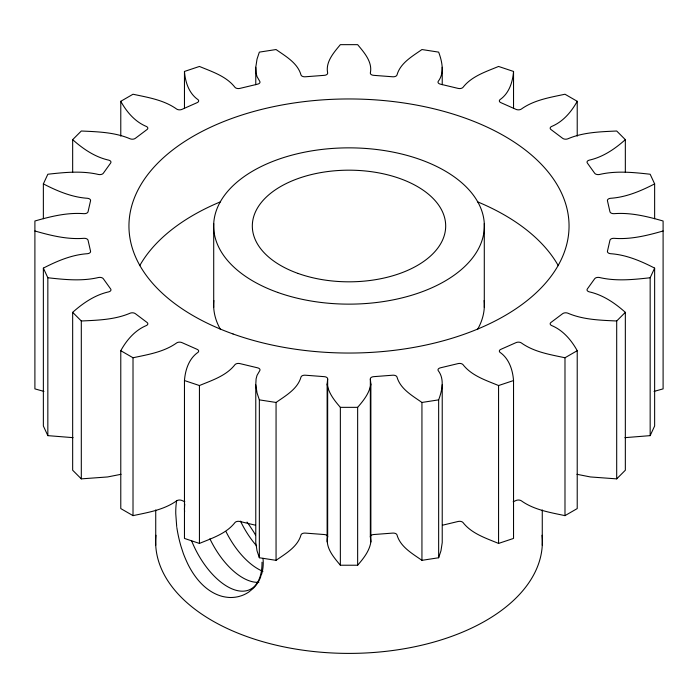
<?xml version="1.0" encoding="UTF-8"?>
<svg xmlns="http://www.w3.org/2000/svg" width="698" height="698" viewBox="0 0 698 698"><rect width="100%" height="100%" fill="white"/><g stroke="black" fill="none" stroke-linecap="round" stroke-linejoin="round"><path stroke-width="1.05" d="M663.1 230.986C647.194 235.54 630.695 239.65 614.022 238.315A3.795 2.19 0 0 0 609.93 240.33L607.469 251.149A3.795 2.19 0 0 0 610.514 253.697C626.158 254.735 640.86 261.008 654.637 268.111L650.161 277.752C633.383 279.619 616.09 281.434 599.469 277.499A3.795 2.19 0 0 0 594.617 278.825L587.384 288.911A3.795 2.19 0 0 0 589.182 291.834C602.976 294.879 614.955 303.08 625.338 312.346L616.692 320.993C600.263 320.216 583.188 319.771 567.84 313.175A3.795 2.19 0 0 0 562.562 313.734L551.054 322.389A3.795 2.19 0 0 0 551.49 325.477C562.963 330.18 571.357 340.066 577.22 350.693L564.987 357.76C550.015 354.567 534.022 352.028 521.31 342.901A3.795 2.19 0 0 0 515.962 342.657L500.963 349.297A3.795 2.19 0 0 0 499.995 352.342C509.112 358.632 512.742 369.975 513.536 380.55L498.564 385.54C485.991 380.314 471.708 375.821 463.027 364.67A3.795 2.19 0 0 0 457.975 363.623L440.508 367.802A3.795 2.19 0 0 0 438.204 370.603C444.731 379.093 442.061 390.679 438.649 399.867L421.941 402.458C412.378 395.705 400.329 389.03 396.979 376.981A3.795 2.19 0 0 0 392.564 375.219L373.823 376.65A3.795 2.19 0 0 0 370.341 379.005L370.874 384.022L370.874 541.901C369.512 550.984 363.492 558.487 357.646 565.223L340.354 565.223C333.853 557.37 325.329 547.913 327.659 536.884A3.795 2.19 0 0 0 324.177 534.528L305.436 533.106A3.795 2.19 0 0 0 301.021 534.86C297.671 546.918 285.622 553.593 276.059 560.337L259.351 557.754L257.03 550.783L255.773 542.599L255.773 384.711L256.105 378.848L257.03 375.367L259.796 370.603A3.795 2.19 0 0 0 257.492 367.802L240.025 363.623A3.795 2.19 0 0 0 234.973 364.67C226.292 375.821 212.009 380.314 199.436 385.54L184.464 380.55C185.258 369.975 188.888 358.632 198.005 352.342A3.795 2.19 0 0 0 197.037 349.297L182.038 342.657A3.795 2.19 0 0 0 176.69 342.901C163.978 352.028 147.985 354.567 133.013 357.76L120.78 350.693C126.643 340.066 135.037 330.18 146.51 325.477A3.795 2.19 0 0 0 146.946 322.389L135.438 313.734A3.795 2.19 0 0 0 130.16 313.175C114.812 319.771 97.737 320.216 81.308 320.993L72.662 312.346C83.045 303.08 95.024 294.879 108.818 291.834A3.795 2.19 0 0 0 110.616 288.911L103.383 278.825A3.795 2.19 0 0 0 98.531 277.499C81.91 281.434 64.617 279.619 47.839 277.752L43.363 268.111C57.14 261.008 71.842 254.735 87.486 253.697A3.795 2.19 0 0 0 90.531 251.149L88.07 240.33A3.795 2.19 0 0 0 83.978 238.315C67.305 239.65 50.806 235.54 34.9 230.986M255.773 84.702L255.773 67.278L257.03 59.094L259.351 52.123L276.059 49.541C285.622 56.285 297.671 62.96 301.021 75.018A3.795 2.19 0 0 0 305.436 76.771L324.177 75.349A3.795 2.19 0 0 0 327.659 72.993C325.329 61.965 333.853 52.507 340.354 44.655L357.646 44.655C364.147 52.507 372.671 61.965 370.341 72.993A3.795 2.19 0 0 0 373.823 75.349L392.564 76.771A3.795 2.19 0 0 0 396.979 75.018C400.329 62.96 412.378 56.285 421.941 49.541L438.649 52.123C442.061 61.319 444.731 72.906 438.204 81.396A3.795 2.19 0 0 0 440.508 84.188L457.975 88.367A3.795 2.19 0 0 0 463.027 87.329C471.708 76.178 485.991 71.685 498.564 66.45L513.536 71.449L513.536 108.469M327.126 541.901L327.126 384.022L327.659 379.005A3.795 2.19 0 0 0 324.177 376.65L305.436 375.219A3.795 2.19 0 0 0 301.021 376.981C297.671 389.03 285.622 395.705 276.059 402.458L259.351 399.867L257.03 392.895L255.773 384.711M513.536 71.449C512.742 82.024 509.112 93.366 499.995 99.648A3.795 2.19 0 0 0 500.963 102.693L515.962 109.342A3.795 2.19 0 0 0 521.31 109.089C534.022 99.971 550.015 97.432 564.987 94.239L577.22 101.297L577.22 136.145M176.707 500.475L176.454 501.897A58.37 20.294 74.8 0 0 175.756 513.641L176.707 526.554M370.874 384.022C369.512 393.105 363.492 400.6 357.646 407.344L357.646 565.223M370.874 541.901L370.341 536.884A3.795 2.19 0 0 1 373.823 534.528L392.564 533.106A3.795 2.19 0 0 1 396.979 534.86C400.329 546.918 412.378 553.593 421.941 560.337L438.649 557.754L440.97 550.783L442.227 542.599L442.227 384.711M261.218 575.318L261.75 573.739A58.37 43.119 39.2 0 0 263.233 561.541L263.024 558.313M43.363 218.727L43.363 183.888L47.839 174.238C64.617 172.371 81.91 170.565 98.531 174.491A3.795 2.19 0 0 0 103.383 173.165L110.616 163.079A3.795 2.19 0 0 0 108.818 160.165C95.024 157.12 83.045 148.918 72.662 139.652L81.308 131.006C97.737 131.774 114.812 132.219 130.16 138.823A3.795 2.19 0 0 0 135.438 138.265L146.946 129.601A3.795 2.19 0 0 0 146.51 126.521C135.037 121.818 126.643 111.933 120.78 101.297L133.013 94.239C147.985 97.432 163.978 99.971 176.69 109.089A3.795 2.19 0 0 0 182.038 109.342L197.037 102.693A3.795 2.19 0 0 0 198.005 99.648C188.888 93.366 185.258 82.024 184.464 71.449L199.436 66.45C212.009 71.685 226.292 76.178 234.973 87.329A3.795 2.19 0 0 0 240.025 88.367L257.492 84.188A3.795 2.19 0 0 0 259.796 81.396L257.03 76.623L256.105 73.142L255.773 67.278M624.919 437.655L650.161 435.639L654.637 425.989L654.637 268.111M577.22 101.297C571.357 111.933 562.963 121.818 551.49 126.521A3.795 2.19 0 0 0 551.054 129.601L562.562 138.265A3.795 2.19 0 0 0 567.84 138.823C583.188 132.219 600.263 131.774 616.692 131.006L625.338 139.652L625.338 172.31M576.967 474.3L590.412 476.952L616.692 478.872L625.338 470.225L625.338 312.346M625.338 139.652C614.955 148.918 602.976 157.12 589.182 160.165A3.795 2.19 0 0 0 587.384 163.079L594.617 173.165A3.795 2.19 0 0 0 599.469 174.491C616.09 170.565 633.383 172.371 650.161 174.238L654.637 183.888L654.637 218.727M513.143 501.783L515.962 500.536A3.795 2.19 0 0 1 521.31 500.789C534.022 509.906 550.015 512.445 564.987 515.639L577.22 508.58L577.22 350.693M654.637 183.888C640.86 190.99 626.158 197.264 610.514 198.293A3.795 2.19 0 0 0 607.469 200.85L609.93 211.668A3.795 2.19 0 0 0 614.022 213.675C630.695 212.349 647.194 216.45 663.1 221.004L663.1 388.873L654.052 391.412M184.464 380.55L184.464 538.428L199.436 543.428C212.009 538.193 226.292 533.7 234.973 522.549A3.795 2.19 0 0 1 240.025 521.511L255.433 525.193M442.567 525.193L457.975 521.511A3.795 2.19 0 0 1 463.027 522.549C471.708 533.7 485.991 538.193 498.564 543.428L513.536 538.428L513.536 380.55M121.033 474.3L107.588 476.952L81.308 478.872L72.662 470.225L72.662 312.346M120.78 350.693L120.78 508.58L133.013 515.639C147.985 512.445 163.978 509.906 176.69 500.789A3.795 2.19 0 0 1 182.038 500.536L184.857 501.783M327.126 384.022C328.488 393.105 334.508 400.6 340.354 407.344L357.646 407.344M73.081 437.655L47.839 435.639L43.363 425.989L43.363 268.111M43.948 391.412L34.9 388.873L34.9 221.004C50.806 216.45 67.305 212.349 83.978 213.675A3.795 2.19 0 0 0 88.07 211.668L90.531 200.85A3.795 2.19 0 0 0 87.486 198.293C71.842 197.264 57.14 190.99 43.363 183.888M184.394 508.598L184.508 510.107A60.49 31.166 63.6 0 0 184.604 511.695M650.161 277.752L650.161 435.639M616.692 320.993L616.692 478.872M564.987 357.76L564.987 515.639M542.267 509.95L542.267 545.269M498.564 385.54L498.564 543.428M484.29 223.543L484.29 307.39M442.227 67.278L442.227 84.702M438.649 399.867L438.649 557.754M421.941 402.458L421.941 560.337M370.341 379.005L370.341 536.884M340.354 407.344L340.354 565.223M327.659 379.005L327.659 536.884M276.059 402.458L276.059 560.337M259.351 399.867L259.351 557.754M213.71 223.543L213.71 307.39M199.436 385.54L199.436 543.428M184.464 71.449L184.464 108.469M155.733 509.95L155.733 545.269M133.013 357.76L133.013 515.639M120.78 101.297L120.78 136.145M81.308 320.993L81.308 478.872M72.662 139.652L72.662 172.31M47.839 277.752L47.839 435.639M139.722 265.676A220.053 127.045 0 0 1 220.594 201.766M477.406 201.766A220.053 127.045 0 0 1 558.278 265.676M484.142 300.524A135.36 78.15 0 0 1 477.467 329.552M220.533 329.552A135.36 78.15 0 0 1 213.858 300.524M542.041 535.253A193.363 111.636 0 0 1 349 653.398A193.363 111.636 0 0 1 155.959 535.253M176.83 527.452A60.787 23.907 72.4 0 0 180.913 546.08L183.356 553.566A62.785 27.466 69.9 0 0 187.989 564.333C195.012 578.424 206.207 591.913 221.912 596.301A62.27 39.175 55.1 0 0 230.488 597.523A62.82 41.496 51.5 0 0 238.882 596.502L241.534 595.699A62.829 43.32 47.7 0 0 248.924 591.939L253.208 588.388A60.848 43.538 43.6 0 0 260.825 576.539M247.031 522.095A62.785 43.285 47.7 0 1 249.317 525.262L253.566 531.702A60.787 43.494 43.6 0 1 255.451 534.991M256.611 545.862A60.49 31.166 63.6 0 1 240.496 521.144M262.928 571.348A60.49 31.166 63.6 0 1 226.039 531.684M258.836 582.324A60.49 31.166 63.6 0 1 209.906 538.812M262.012 562.195A60.49 31.166 63.6 0 1 235.235 590.046A60.49 31.166 63.6 0 1 191.566 540.723M184.499 508.65A60.49 38.399 56 0 1 184.769 504.087M233.045 333.976A220.053 127.045 0 0 0 568.94 229.991A220.053 127.045 0 0 0 245.015 114.036A220.053 127.045 0 0 0 233.045 333.976M277.673 292.41A135.36 78.15 0 0 0 484.29 228.455A135.36 78.15 0 0 0 285.037 157.129A135.36 78.15 0 0 0 277.673 292.41M298.055 273.442A96.682 55.823 0 0 0 445.638 227.749A96.682 55.823 0 0 0 303.316 176.803A96.682 55.823 0 0 0 298.055 273.442"/></g></svg>
